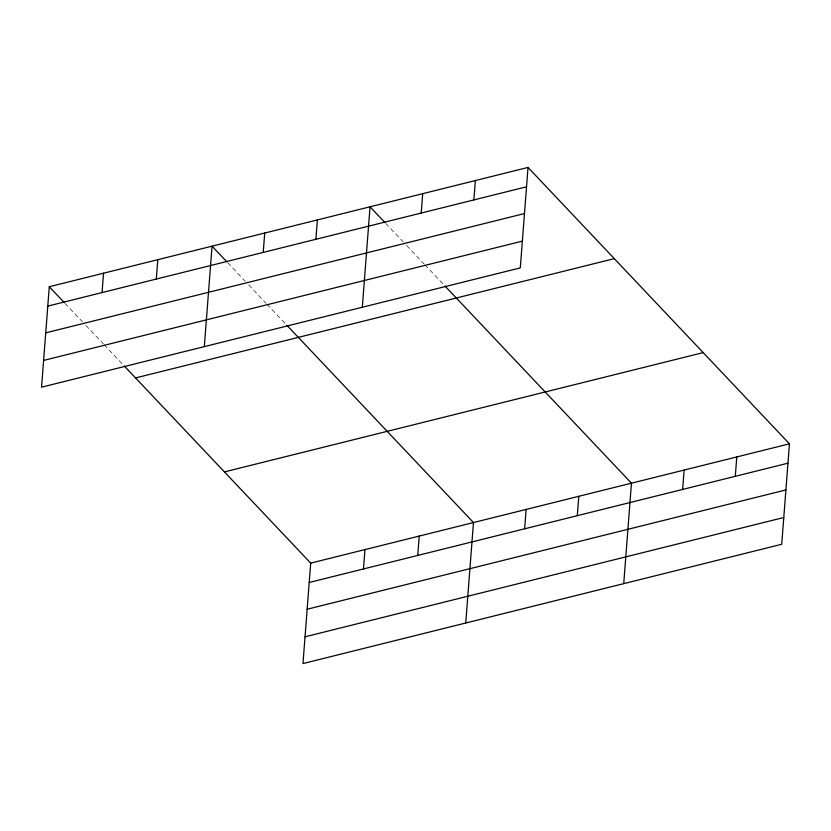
<?xml version="1.0" encoding="UTF-8"?>
<svg xmlns="http://www.w3.org/2000/svg" width="831" height="831" viewBox="0 0 831 831"><rect width="100%" height="100%" fill="white"/><g stroke="black" fill="none" stroke-linecap="round" stroke-linejoin="round"><path stroke-width="0.62" stroke-dasharray="4.16 3.12" d="M385.729 223.383L403.16 241.811M406.639 245.498L424.07 263.926M424.942 264.84L443.245 284.192M227.736 262.752L245.166 281.179M248.656 284.867L266.086 303.294M266.948 304.208L286.124 324.474M64.963 303.315L82.394 321.742M85.873 325.42L103.304 343.847M104.176 344.772L123.352 365.038"/><path stroke-width="1.25" d="M49.278 286.726L41.55 387.184L520.299 267.883L528.028 167.436L49.278 286.726L64.091 302.391M102.047 292.574L103.543 273.212M156.311 279.06L157.797 259.688M204.322 346.62L212.05 246.173L226.873 261.827M263.23 252.416L264.715 233.044M315.894 239.297L317.38 219.924M124.224 365.962L310.701 563.117L302.972 663.564L781.722 544.274L789.45 443.816L528.028 167.436M362.316 307.252L370.044 206.805L384.857 222.469M363.469 568.955L364.954 549.592M421.213 213.048L422.709 193.685M417.723 555.44L419.219 536.068M473.878 199.928L475.363 180.556M465.744 623.001L473.473 522.554L286.996 325.399M524.641 528.796L526.137 509.434M577.306 515.677L578.802 496.304M623.728 583.632L631.467 483.185L444.98 286.03M682.635 489.428L684.121 470.066M735.3 476.308L736.785 456.936M47.793 306.099L526.542 186.798M45.726 332.857L524.486 213.557M43.607 360.425L522.356 241.125M135.546 377.939L614.296 258.638M224.432 471.904L703.182 352.614M310.701 563.117L789.45 443.816M309.205 582.479L787.965 463.189M307.148 609.237L785.897 489.947M305.029 636.806L783.778 517.516"/></g></svg>
